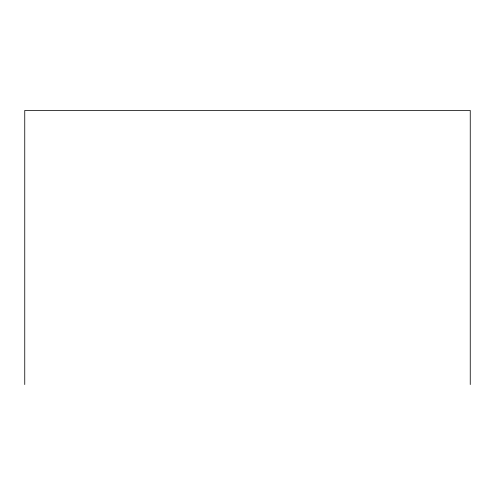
<?xml version="1.0" encoding="UTF-8"?>
<svg xmlns="http://www.w3.org/2000/svg" width="495" height="495" viewBox="0 0 495 495"><rect width="100%" height="100%" fill="white"/><g stroke="black" fill="none" stroke-linecap="round" stroke-linejoin="round"><path stroke-width="0.74" d="M470.25 384.553L470.25 110.447L24.75 110.447L24.75 384.553"/></g></svg>
